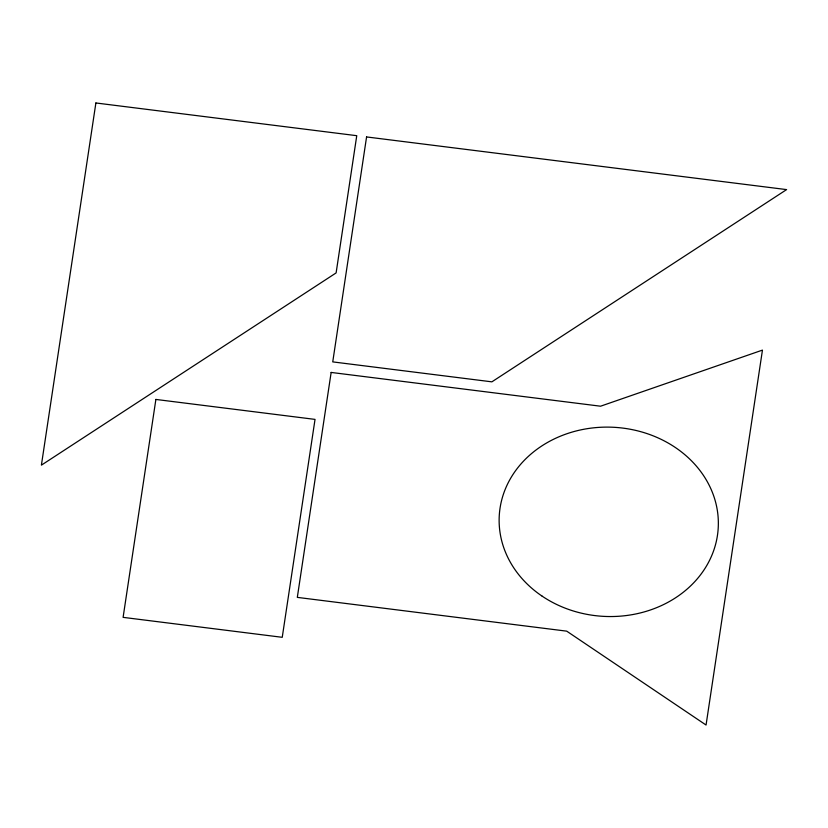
<?xml version="1.0" encoding="UTF-8"?>
<svg xmlns="http://www.w3.org/2000/svg" width="828" height="828" viewBox="0 0 828 828"><rect width="100%" height="100%" fill="white"/><g stroke="black" fill="none" stroke-linecap="round" stroke-linejoin="round"><path stroke-width="1.24" d="M95.882 102.972L41.4 465.15L336.116 272.909L356.754 135.688L95.882 102.972M155.881 399.438L123.103 617.357L282.244 637.312L315.033 419.392L155.881 399.438M331.148 372.434L297.314 597.381L566.714 631.153L706.056 725.028L762.453 350.109L600.559 406.206L331.148 372.434M366.576 136.941L332.742 361.888L491.884 381.843L786.6 189.602L366.576 136.941M542.185 596.191A109.648 94.671 3 0 0 717.441 535.457A109.648 94.671 3 0 0 566.6 433.841A109.648 94.671 3 0 0 542.185 596.191"/></g></svg>
